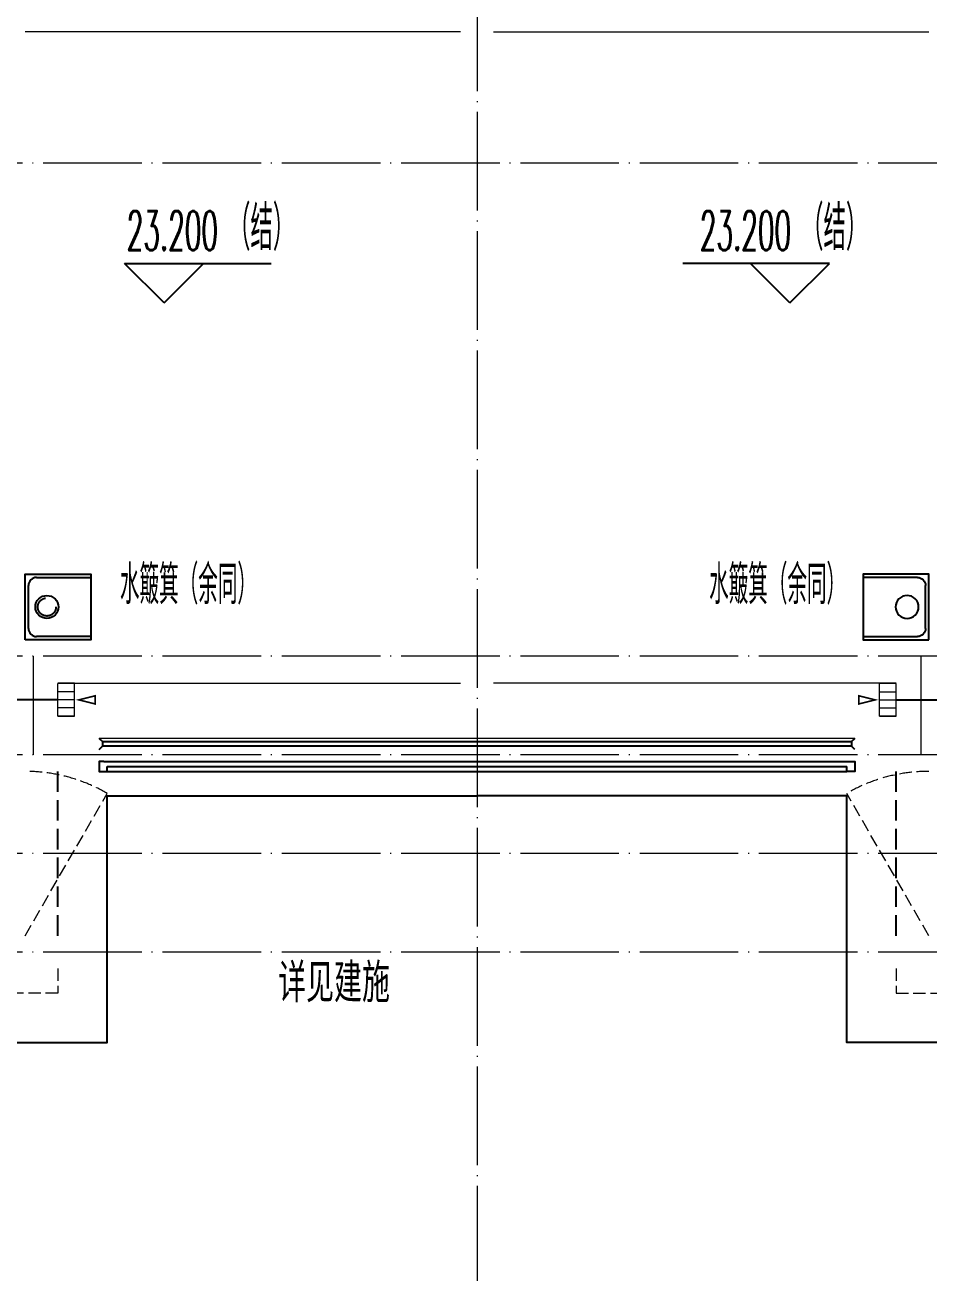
# Model space of a CAD drawing. Extents: x -518115 to 790560, y -210384 to 1628073.
# Drawn here: x 442867 to 448367, y 284615 to 292255 of the extents above; entities that cross this region are included whole.
import ezdxf

# ---------------------------------------------------------------- set-up
doc = ezdxf.new("R2010")
doc.units = 0
doc.header["$LTSCALE"] = 1000
doc.header["$MEASUREMENT"] = 0
for name, pattern in [('#P_--_20B1_001_t3$0$DASH', [0.35, 0.25, -0.1]), ('DASH', [0.35, 0.25, -0.1]), ('DOTE', [2.4200000000000004, 2, -0.2, 0.02, -0.2])]:
    doc.linetypes.add(name, pattern=pattern)
for name, color, linetype in [('3-栏杆1', 135, 'Continuous'), ('DIM_ELEV', 3, 'Continuous'), ('PUB_TEXT', 4, 'Continuous'), ('VPIPE-凝结', 150, 'Continuous'), ('VPIPE-雨水', 4, 'DASH'), ('看线', 251, 'Continuous'), ('管', 193, 'Continuous'), ('铝合金', 144, 'Continuous')]:
    doc.layers.add(name, color=color, linetype=linetype)
for name, color, linetype, lineweight in [('DOTE', 19, 'DOTE', 9), ('WINDOW', 144, 'Continuous', 15), ('平面-分水线', 214, 'Continuous', 15), ('平面-排水沟', 86, 'Continuous', 15), ('平面-看线', 45, 'Continuous', 15)]:
    doc.layers.add(name, color=color, linetype=linetype, lineweight=lineweight)
doc.styles.add('_TCH_AXIS', font='COMPLEX', dxfattribs={"bigfont": 'GBCBIG'})
doc.styles.add('_TCH_DIM', font='SIMPLEX.shx', dxfattribs={"width": 0.7, "bigfont": 'GBCBIG.shx'})

# ---------------------------------------------------------------- blocks, each defined once
blk = doc.blocks.new('A$C3EB2330C')
at = {"layer": '管'}
for p, q in [((-0.0007213222561404109, 379.9995217677206), (329.9992786777439, 379.9995217677206)), ((379.9992786777439, 329.9995217677206), (379.9992786777439, 69.99952176772058)), ((329.9992786777439, 19.99952176772058), (-0.0007213222561404109, 19.99952176772058))]:
    blk.add_line(p, q, dxfattribs=at)
blk.add_lwpolyline([(399.9992786777439, 399.9995217677206), (399.9992786777439, -0.000478232279419899), (-0.0007213222561404109, -0.000478232279419899), (-0.0007213222561404109, 399.9995217677206)], close=True, dxfattribs=at)
for centre, start, end in [((329.9992786777439, 329.9995217677206), 0, 90), ((329.9992786777439, 69.99952176772058), 270, 360)]:
    blk.add_arc(centre, 50, start, end, dxfattribs=at)
blk.add_ellipse((267.4755955390865, 199.9995217677206), major_axis=(-49.49747468307308, -49.49747468307304), ratio=0.9999999999994058, start_param=-0.7853981633977454, end_param=5.49778714378184, dxfattribs=at)
blk = doc.blocks.new('DFSFSF')
at = {"layer": '平面-分水线'}
for p, q in [((697141.9143252881, 775567.7311356195), (697141.9143252881, 775667.5561356199)), ((697342.3369560526, 775667.5561356199), (697142.6869560517, 775667.5561356199)), ((697193.1069603423, 775567.7311356195), (697193.1069603423, 775667.5561356199)), ((697242.5119560522, 775567.7311356195), (697242.5119560522, 775667.5561356199)), ((697291.916951762, 775567.7311356195), (697291.916951762, 775667.5561356199)), ((697342.3369560526, 775667.5561356199), (697342.3369560526, 775567.7311356195)), ((697342.3369560526, 775567.7311356195), (697342.3369560526, 775667.5561356199)), ((697342.3369560526, 775567.7311356195), (697142.6869560517, 775567.7311356195))]:
    blk.add_line(p, q, dxfattribs=at)
blk = doc.blocks.new('DFGDGDGD')
at = {"layer": '平面-分水线', "const_width": 10}
blk.add_lwpolyline([(697267.5119560522, 775440.6606483405), (697242.5119560522, 775540.6606483405), (697217.5119560522, 775440.6606483405)], close=True, dxfattribs=at)
blk.add_blockref('DFSFSF', (0, 0))
blk = doc.blocks.new('GDGDGDSDA')
at = {"layer": 'DOTE', "linetype": 'DOTE', "ltscale": 0.3}
for p, q in [((444334.8193119208, 376108.3318260653), (444334.8193119208, 359558.331827242)), ((471334.8193115436, 366358.3318253069), (417334.819312298, 366358.3318263437)), ((471334.8193115436, 363358.3318186834), (417334.819312298, 363358.3318186834)), ((441634.8193326159, 363358.3318186834), (441634.8193326159, 362758.3318186833)), ((447034.8192912256, 363358.3318186834), (447034.8192912256, 362758.3318186833)), ((471334.8193115436, 362758.3318186833), (417334.819312298, 362758.3318186833)), ((471334.8193115436, 362158.331827242), (417334.819312298, 362158.331827242)), ((471334.8193115436, 361558.331827242), (417334.819312298, 361558.331827242))]:
    blk.add_line(p, q, dxfattribs=at)

msp = doc.modelspace()

# ---------------------------------------------------------------- linework, layer by layer
at = {"layer": '3-栏杆1', "color": 5}
for p, q in [((443316.5787269247, 287915.3630734002), (443336.8473571416, 287897.5754952439)), ((443336.8473573218, 287897.5754950856), (443316.5787269247, 287915.3630734002)), ((443336.8473571416, 287897.5754952439), (443336.8473571388, 287868.2932153856)), ((443336.8473571416, 287897.5094177679), (447896.3100341297, 287897.553898114)), ((447916.5786643466, 287915.363074112), (447896.3100341298, 287897.5754959558)), ((447896.3100339496, 287897.5754957975), (447916.5786643466, 287915.363074112)), ((447896.3100341298, 287897.5754959558), (447896.3100341326, 287868.2932160975)), ((443316.5787504746, 287848.4463403499), (443336.8473571388, 287868.2932153856)), ((443336.8473571388, 287868.2932153856), (443316.5787504746, 287848.4463403499)), ((447896.3100341324, 287868.2716280595), (443336.8473571388, 287868.2271675781)), ((447916.5786407967, 287848.4463410618), (447896.3100341326, 287868.2932160975))]:
    msp.add_line(p, q, dxfattribs=at)
at = {"layer": 'DIM_ELEV'}
for p, q in [((443472, 290805.8209771104), (444364.2503833999, 290805.8209771104)), ((443712, 290565.8209771104), (443472, 290805.8209771104)), ((443712, 290565.8209771104), (443952, 290805.8209771104)), ((447761.1574049445, 290805.8209771104), (446868.9070215446, 290805.8209771104)), ((447521.1574049445, 290565.8209771104), (447281.1574049445, 290805.8209771104)), ((447521.1574049445, 290565.8209771104), (447761.1574049445, 290805.8209771104))]:
    msp.add_line(p, q, dxfattribs=at)
at = {"layer": 'VPIPE-凝结'}
for p, q in [((443066.5787173366, 288150.3214295597), (442706.5811001864, 288150.3213695482)), ((448166.5786876079, 288150.3214295597), (448526.5763047581, 288150.3213695482))]:
    msp.add_line(p, q, dxfattribs=at)
at = {"layer": 'VPIPE-雨水'}
msp.add_circle((442999.1138067058, 288715.3630934639), 55, dxfattribs=at)
at = {"layer": 'WINDOW', "color": 250, "linetype": 'DASH', "ltscale": 0.3}
for points in [[(442866.5787165753, 286715.3630873724), (443366.578716574, 287581.3884911556, 0.1316524975897076), (442866.5787165656, 287715.3630873706)], [(448366.5786883692, 286715.3630873724), (447866.5786883705, 287581.3884911556, -0.1316524975897076), (448366.5786883789, 287715.3630873706)]]:
    msp.add_lwpolyline(points, format="xyb", dxfattribs=at)
at = {"layer": '平面-排水沟'}
for p, q in [((445516.578794255, 292215.3644260967), (442866.590123651, 292215.3644277365)), ((445716.5787942541, 292215.3644219248), (448366.5672812935, 292215.3644277365))]:
    msp.add_line(p, q, dxfattribs=at)
for points in [[(443066.5787127504, 288250.919060325), (445516.5787024729, 288250.9190603254)], [(448166.5786921941, 288250.919060325), (445716.5787024727, 288250.9190526498)]]:
    msp.add_lwpolyline(points, dxfattribs=at)
at = {"layer": '平面-看线'}
msp.add_line((447916.5786922586, 287915.3630986074), (443316.5787126878, 287915.3630858944), dxfattribs=at)
at = {"layer": '平面-看线', "linetype": 'DASH', "ltscale": 0.3}
for points in [[(443066.5786775692, 286515.3630949535), (443066.5786775692, 286365.3630949535), (441916.5787148868, 286365.3630840933), (441916.5787333801, 286515.3639606858)], [(448166.5787228224, 286515.3630949535), (448166.5787228224, 286365.3630949535), (449316.5786855047, 286365.3630840933), (449316.5786670115, 286515.3639606858)]]:
    msp.add_lwpolyline(points, dxfattribs=at)
at = {"layer": '看线', "color": 202, "linetype": '#P_--_20B1_001_t3$0$DASH', "ltscale": 0.5}
for points in [[(443066.5786803328, 286715.3630964446), (443066.5786831263, 287715.363085856)], [(448166.5787246117, 286715.3630964446), (448166.5787218182, 287715.363085856)]]:
    msp.add_lwpolyline(points, dxfattribs=at)
at = {"layer": '看线', "color": 201}
for points in [[(423016.5787288208, 287265.3630942735), (423016.5787327827, 286065.3630949535), (443366.57971305, 286065.3630949535), (443366.5745128874, 287565.3630937838), (445616.5787024723, 287565.3630863907)], [(468216.5786761238, 287265.3630942735), (468216.5786721618, 286065.3630949535), (447866.5776918945, 286065.3630949535), (447866.5828920571, 287565.3630937838), (445616.5787024723, 287565.3630863907)]]:
    msp.add_lwpolyline(points, dxfattribs=at)
at = {"layer": '铝合金', "color": 36}
for points in [[(443346.5626891144, 287775.3802682058), (443316.5626901767, 287775.3722847252), (443316.5786595865, 287715.3630858944), (443366.578657816, 287715.3763916955), (443366.5706743354, 287745.3763906332)], [(443316.5706761058, 287745.3630848321), (443316.5786595865, 287715.3630858944), (443366.578657816, 287715.3763916955), (443366.5759966557, 287725.3763913413), (443366.5759966557, 287725.3763913413), (443366.5706718868, 287745.385591588)], [(443346.5625210274, 287775.3802681601), (447886.5626708098, 287775.3643142443)], [(443366.5706718868, 287745.385591588), (447866.5706549985, 287745.3589929856)], [(447916.5706556767, 287745.3630978319), (447916.5786391573, 287715.3630988942), (447866.5786409278, 287715.3497930931), (447866.5759797676, 287725.349792739), (447866.5759797676, 287725.349792739), (447866.5706549985, 287745.3589929856)], [(447886.5626708098, 287775.3643142443), (447916.5626697475, 287775.372297725), (447916.5786391573, 287715.3630988942), (447866.5786409278, 287715.3497930931), (447866.5706574471, 287745.3497920308)], [(443366.5786553675, 287715.3855926503), (447866.5786384792, 287715.3589940479)]]:
    msp.add_lwpolyline(points, dxfattribs=at)

# ---------------------------------------------------------------- block references
msp.add_blockref('GDGDGDSDA', (1281.75939055148, -74942.96873280534))
at = {"xscale": -1, "rotation": 90}
msp.add_blockref('DFGDGDGD', (1218734.134852954, 985392.8333856132), dxfattribs=at)
at = {"rotation": 270}
msp.add_blockref('DFGDGDGD', (-327500.9774480094, 985392.8333856132), dxfattribs=at)
at = {"layer": '管', "rotation": 180}
msp.add_blockref('A$C3EB2330C', (443266.5894022449, 288915.3626152316), dxfattribs=at)
at = {"layer": '管', "xscale": -1, "rotation": 180}
msp.add_blockref('A$C3EB2330C', (447966.5680026996, 288915.3626152316), dxfattribs=at)

# ---------------------------------------------------------------- texts
at = {"layer": 'DIM_ELEV', "color": 7, "style": '_TCH_DIM'}
for s, height, width, p in [('（结）', 270.0709219858156, 0.7, (444101.678093234, 290885.9009771104)), ('（结）', 270.0709219858156, 0.7, (447589.0928650695, 290885.9009771104)), ('23.200', 238, 0.4941176470588236, (443485.678093234, 290885.9009771104)), ('23.200', 238, 0.4941176470588236, (446973.0928650695, 290885.9009771104))]:
    msp.add_text(s, height=height, dxfattribs=dict(at, width=width)).set_placement(p)
at = {"layer": 'PUB_TEXT', "style": '_TCH_DIM', "width": 0.7}
for p in [(443443.6583464568, 288733.3146808508), (443443.6583464568, 288733.3146808511), (447029.2274049445, 288733.3146808508), (447029.2274049445, 288733.3146808511)]:
    msp.add_text('水簸箕（余同）', height=236.3120567375886, dxfattribs=at).set_placement(p)
at = {"layer": 'PUB_TEXT', "style": '_TCH_AXIS'}
msp.add_text('详见建施', height=236.3120567375886, dxfattribs=at).set_placement((444406.1920905025, 286310.0425235415))

doc.saveas('drawing.dxf')
